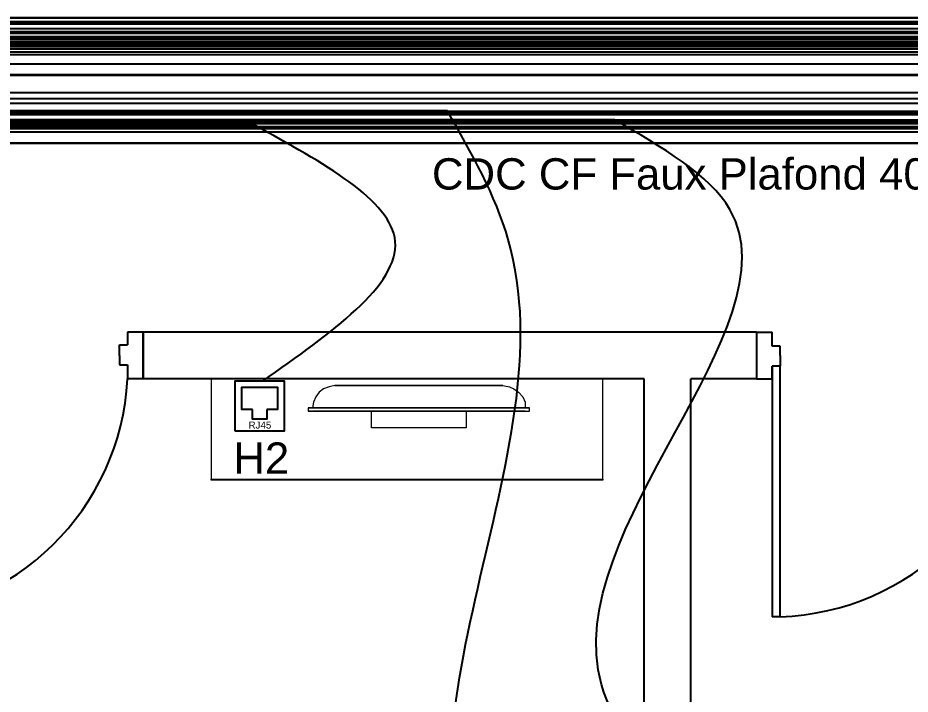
# Model space of a CAD drawing. Header units: metres. Extents: x 131 to 1703, y 190 to 2058.
# Drawn here: x 1489.305 to 1492.155, y 1997.535 to 1999.697 of the extents above; entities that cross this region are included whole.
import ezdxf

# ---------------------------------------------------------------- set-up
doc = ezdxf.new("R2010")
doc.units = ezdxf.units.M
for name, color, linetype in [('Cables des caméras IP', 3, 'Continuous'), ('Cables Lecteur de badge et autres', 7, 'Continuous'), ("Cables Point D'access", 7, 'Continuous'), ('Cables RJ45', 7, 'Continuous'), ('Mobilier', 7, 'Continuous'), ('Murs', 7, 'Continuous'), ('Portes', 7, 'Continuous'), ('Prise RJ45', 7, 'Continuous')]:
    doc.layers.add(name, color=color, linetype=linetype)
doc.layers.add('Chemin de cable', color=7, linetype='Continuous', lineweight=30)
doc.styles.get("Standard").update_dxf_attribs({"font": 'arial.ttf'})

# ---------------------------------------------------------------- blocks, each defined once
blk = doc.blocks.new('Television 1')
at = {"layer": 'Mobilier', "lineweight": 9}
for points in [[(4.5444, 9.0129), (4.5427, 9.0129), (4.5427, 9.5995), (4.5444, 9.5995), (4.5444, 9.0129), (4.6944, 9.0129), (4.6944, 9.5995), (4.5444, 9.5995)], [(4.651, 9.4545), (4.646, 9.4545)], [(4.646, 9.4495), (4.646, 9.4512), (4.646, 9.4529), (4.646, 9.4545), (4.646, 9.4529), (4.646, 9.4512), (4.646, 9.4495), (4.646, 9.1279), (4.646, 9.1262), (4.646, 9.1245), (4.646, 9.1229), (4.651, 9.1229), (4.651, 9.1245), (4.651, 9.1262), (4.651, 9.1279), (4.651, 9.1262), (4.651, 9.1245)], [(4.646, 9.1295), (4.646, 9.4479)], [(4.646, 9.4479), (4.646, 9.4479)], [(4.651, 9.4495), (4.651, 9.4512), (4.651, 9.4529), (4.651, 9.4545), (4.651, 9.4529), (4.651, 9.4512), (4.651, 9.4495), (4.651, 9.1279)], [(4.6844, 9.4145), (4.6827, 9.4229), (4.6794, 9.4312), (4.6744, 9.4379), (4.6677, 9.4429), (4.6594, 9.4462), (4.651, 9.4479)], [(4.646, 9.1479), (4.646, 9.4295)], [(4.646, 9.2179), (4.621, 9.2179), (4.621, 9.3595), (4.646, 9.3595)], [(4.6844, 9.1629), (4.6827, 9.1529), (4.6794, 9.1462), (4.6744, 9.1395), (4.6677, 9.1329), (4.6594, 9.1295), (4.651, 9.1295)], [(4.646, 9.1295), (4.646, 9.1295)], [(4.646, 9.1279), (4.646, 9.1262), (4.646, 9.1245)]]:
    blk.add_lwpolyline(points, dxfattribs=at)
for points in [[(4.651, 9.4479), (4.651, 9.1295)], [(4.6844, 9.4145), (4.6844, 9.1629)]]:
    blk.add_lwpolyline(points, close=True, dxfattribs=at)
blk = doc.blocks.new('Cadre de porte')
at = {"layer": 'Portes'}
for p, q in [((1475.4108, 2002.3926), (1475.4608, 2002.3926)), ((1475.4108, 2002.3926), (1475.4108, 2002.2426)), ((1475.4608, 2002.3476), (1475.4608, 2002.3926)), ((1475.4858, 2002.3476), (1475.4608, 2002.3476)), ((1475.4858, 2002.3176), (1475.4858, 2002.3476)), ((1475.4858, 2002.3176), (1475.4858, 2002.2835)), ((1475.4608, 2002.2426), (1475.4608, 2002.2835)), ((1475.4608, 2002.2426), (1475.4608, 2002.2835)), ((1475.4858, 2002.2835), (1475.4608, 2002.2835)), ((1475.4108, 2002.2426), (1475.4608, 2002.2426))]:
    blk.add_line(p, q, dxfattribs=at)
blk = doc.blocks.new('Battant de porte')
at = {"layer": 'Portes'}
for p, q in [((1476.0711, 2003.4622), (1476.0962, 2003.4622)), ((1476.0711, 2003.4615), (1476.0711, 2003.4622)), ((1476.0711, 2003.4615), (1476.0711, 2002.6615)), ((1476.0962, 2003.4615), (1476.0962, 2003.4622)), ((1476.0962, 2002.6615), (1476.0962, 2003.4615)), ((1476.0711, 2002.6615), (1476.0962, 2002.6615))]:
    blk.add_line(p, q, dxfattribs=at)
blk.add_arc((1476.0962, 2002.6615), 0.801, 91.7926, 177.0715, dxfattribs=at)
blk = doc.blocks.new('PORT RJ45')
at = {"layer": 'Prise RJ45', "color": 30}
blk.add_line((130665.095, 190438.98), (130665.095, 190438.98), dxfattribs=at)
blk.add_lwpolyline([(130665.095, 190435.269), (130670.095, 190435.269), (130670.095, 190440.269), (130665.095, 190440.269)], close=True, dxfattribs=at)
for points in [[(130666.888, 190437.401), (130665.788, 190437.401), (130665.788, 190439.665), (130669.387, 190439.665), (130669.387, 190437.401), (130668.304, 190437.401)], [(130668.304, 190437.401), (130668.304, 190436.436), (130666.888, 190436.436), (130666.888, 190437.401)]]:
    blk.add_lwpolyline(points, dxfattribs=at)
blk.add_text('RJ45', height=0.7, dxfattribs=at).set_placement((130666.474, 190435.504))

msp = doc.modelspace()

# ---------------------------------------------------------------- linework, layer by layer
at = {"layer": 'Cables des caméras IP', "color": 3}
for p, q in [((1496.2641, 1999.4569), (1484.2394, 1999.4569)), ((1508.4851, 1999.3437), (1484.2638, 1999.3437))]:
    msp.add_line(p, q, dxfattribs=at)
at = {"layer": 'Cables Lecteur de badge et autres', "color": 1}
for p, q in [((1498.5641, 1999.6204), (1484.1809, 1999.6204)), ((1507.4102, 1999.6282), (1484.2424, 1999.6282)), ((1503.5478, 1999.6136), (1484.0969, 1999.6136)), ((1503.327, 1999.604), (1484.1134, 1999.604)), ((1507.7787, 1999.6103), (1484.1978, 1999.6103)), ((1498.8178, 1999.596), (1484.2058, 1999.596)), ((1498.9572, 1999.5873), (1484.1837, 1999.5873)), ((1503.6473, 1999.5144), (1484.2033, 1999.5144))]:
    msp.add_line(p, q, dxfattribs=at)
at = {"layer": "Cables Point D'access", "color": 212}
msp.add_line((1499.9973, 1999.6326), (1484.158, 1999.6326), dxfattribs=at)
at = {"layer": 'Cables RJ45', "color": 30}
for p, q in [((1494.7335, 1999.6761), (1484.1348, 1999.6761)), ((1498.1448, 1999.6799), (1484.1448, 1999.6799)), ((1495.6157, 1999.6839), (1484.1768, 1999.6839)), ((1498.9132, 1999.682), (1484.9132, 1999.682)), ((1503.3094, 1999.6468), (1485.3094, 1999.6468)), ((1503.2741, 1999.6618), (1485.7621, 1999.6618)), ((1505.4484, 1999.6517), (1485.7653, 1999.6517)), ((1504.6471, 1999.6355), (1485.7597, 1999.6355)), ((1497.1909, 1999.6143), (1484.2551, 1999.6143)), ((1508.4981, 1999.5779), (1485.7597, 1999.5779)), ((1508.4707, 1999.549), (1485.752, 1999.549)), ((1503.4677, 1999.5122), (1483.9624, 1999.5122)), ((1494.1561, 1999.4227), (1483.9611, 1999.4227)), ((1500.2995, 1999.4372), (1483.9759, 1999.4372)), ((1490.6771, 1999.3995), (1483.9817, 1999.3995)), ((1502.8818, 1999.3972), (1483.9857, 1999.3972)), ((1502.0378, 1999.3901), (1483.9903, 1999.3901)), ((1499.6907, 1999.3886), (1483.9913, 1999.3886)), ((1508.3196, 1999.3953), (1484.3213, 1999.3953)), ((1505.7315, 1999.3867), (1483.993, 1999.3867)), ((1491.2109, 1999.3708), (1484.2081, 1999.3708)), ((1504.8407, 1999.3695), (1484.2116, 1999.3695)), ((1506.8361, 1999.3644), (1484.8361, 1999.3644)), ((1492.8837, 1999.3579), (1484.206, 1999.3579)), ((1498.9349, 1999.3486), (1484.2309, 1999.3486)), ((1490.0626, 1999.3525), (1484.2367, 1999.3525)), ((1497.3474, 1999.3423), (1484.2423, 1999.3423)), ((1507.8378, 1999.3314), (1484.3389, 1999.3314))]:
    msp.add_line(p, q, dxfattribs=at)
for points in [[(1488.405, 1995.883), (1488.3283, 1996.6621), (1489.1494, 1997.7365), (1488.2804, 1999.3947)], [(1491.3015, 1995.694), (1491.3558, 1995.8853), (1490.8065, 1996.7875), (1490.8713, 1998.9883), (1490.6771, 1999.3995)], [(1491.455, 1995.883), (1491.3324, 1996.1498), (1491.572, 1996.8264), (1491.1691, 1997.5666), (1491.5792, 1999.0843), (1491.2109, 1999.3708)], [(1490.0873, 1998.5359), (1490.5103, 1998.9823), (1490.0626, 1999.3525)]]:
    msp.add_spline(points, degree=3, dxfattribs=at)
at = {"layer": 'Chemin de cable', "color": 5}
for p, q in [((1506.32, 1999.6965), (1485.1057, 1999.6965)), ((1506.32, 1999.2965), (1485.1057, 1999.2965))]:
    msp.add_line(p, q, dxfattribs=at)
at = {"layer": 'Murs'}
for p, q in [((1489.705, 1998.5955), (1489.705, 1998.6926)), ((1489.705, 1998.6926), (1489.705, 1998.5426)), ((1491.6646, 1998.6926), (1489.705, 1998.6926)), ((1491.6646, 1998.6926), (1491.6646, 1998.5426)), ((1491.305, 1998.5426), (1489.705, 1998.5426)), ((1491.305, 1994.5054), (1491.305, 1998.5426)), ((1491.455, 1994.5054), (1491.455, 1998.5426)), ((1491.6646, 1998.5426), (1491.455, 1998.5426))]:
    msp.add_line(p, q, dxfattribs=at)

# ---------------------------------------------------------------- block references
at = {"xscale": 2.132806316670189, "yscale": 2.132806316670189, "zscale": 2.132806316670189, "rotation": 90}
msp.add_blockref('Television 1', (1510.3965, 1988.5304), dxfattribs=at)
at = {"xscale": 0.03188002179658256, "yscale": 0.03188002179658256, "zscale": 0.03188002179658256}
msp.add_blockref('PORT RJ45', (-2675.6083, -4072.704), dxfattribs=at)
at = {"layer": 'Portes', "rotation": 180}
for name, p in [('Cadre de porte', (2965.1158, 4000.9352)), ('Battant de porte', (2964.9512, 4001.245)), ('Battant de porte', (2967.8108, 4001.245))]:
    msp.add_blockref(name, p, dxfattribs=at)
at = {"layer": 'Portes'}
msp.add_blockref('Cadre de porte', (16.2538, -3.7), dxfattribs=at)

# ---------------------------------------------------------------- texts
at = {"layer": 'Chemin de cable', "color": 5}
msp.add_text('CDC CF Faux Plafond 400 mm x 50 mm', height=0.1, dxfattribs=at).set_placement((1490.6275, 1999.1478))
at = {"layer": 'Prise RJ45', "color": 30}
msp.add_text('H2', height=0.1, dxfattribs=at).set_placement((1489.9932, 1998.2397))

doc.saveas('drawing.dxf')
